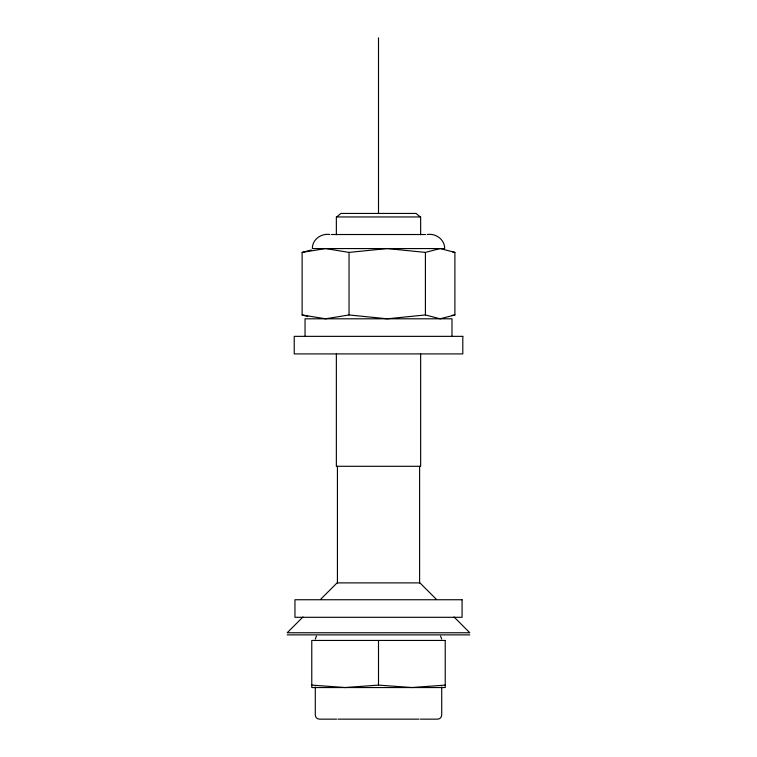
<?xml version="1.0" encoding="UTF-8"?>
<svg xmlns="http://www.w3.org/2000/svg" width="757" height="757" viewBox="0 0 757 757"><rect width="100%" height="100%" fill="white"/><g stroke="black" fill="none" stroke-linecap="round" stroke-linejoin="round"><path stroke-width="1.14" d="M315.291 686.93L315.291 714.939L315.82 717.04L317.259 718.582L319.236 719.15L336.591 719.15M441.71 686.93L441.71 714.939L441.18 717.04L439.741 718.582L437.764 719.15L420.409 719.15M315.291 639.078L316.445 636.098M302.98 616.964L287.196 632.757L469.804 632.757L454.02 616.964M320.438 599.516L337.064 582.89L419.936 582.89L436.562 599.516M336.714 216.956L340.896 213.446L416.104 213.446L420.286 216.956M307.796 316.435L302.128 314.959L302.128 252.403L311.203 250.037M302.128 252.403L325.576 248.561L349.034 252.403L387.224 248.561L425.415 252.403L440.158 248.561L454.9 252.403L454.9 314.959L440.158 318.801L425.415 314.959L387.224 318.801L349.034 314.959L325.576 318.801L302.128 314.959M451.55 315.508L454.9 314.959M445.23 685.104L411.865 687.545L378.5 685.104L345.135 687.545L311.77 685.104M329.844 234.519C321.271 233.09 312.196 239.515 312.357 248.561L444.671 248.561C444.832 239.515 435.758 233.09 427.185 234.519M331.509 234.519L425.519 234.519M287.196 634.868L469.804 634.868M337.953 719.15L419.047 719.15M452.667 252.034L454.9 252.403M440.555 636.098L441.71 639.078M451.986 336.354L451.986 318.801L305.052 318.801L305.052 336.354M425.415 252.403L425.415 314.959M420.646 234.679L420.646 216.956L336.354 216.956L336.354 234.679M420.646 354.03L420.646 466.293L336.354 466.293L336.354 354.03M419.605 466.293L419.605 582.994M378.5 37.85L378.5 213.446M378.5 640.45L378.5 685.104M349.034 252.403L349.034 314.959M337.433 466.293L337.433 582.994M462.801 336.354L294.227 336.354L294.227 353.916L462.801 353.916L462.801 336.354M462.082 599.743L294.956 599.743L294.956 617.305L462.082 617.305L462.082 599.743M445.23 640.45L311.77 640.45L311.77 687.545L445.23 687.545L445.23 640.45"/></g></svg>
